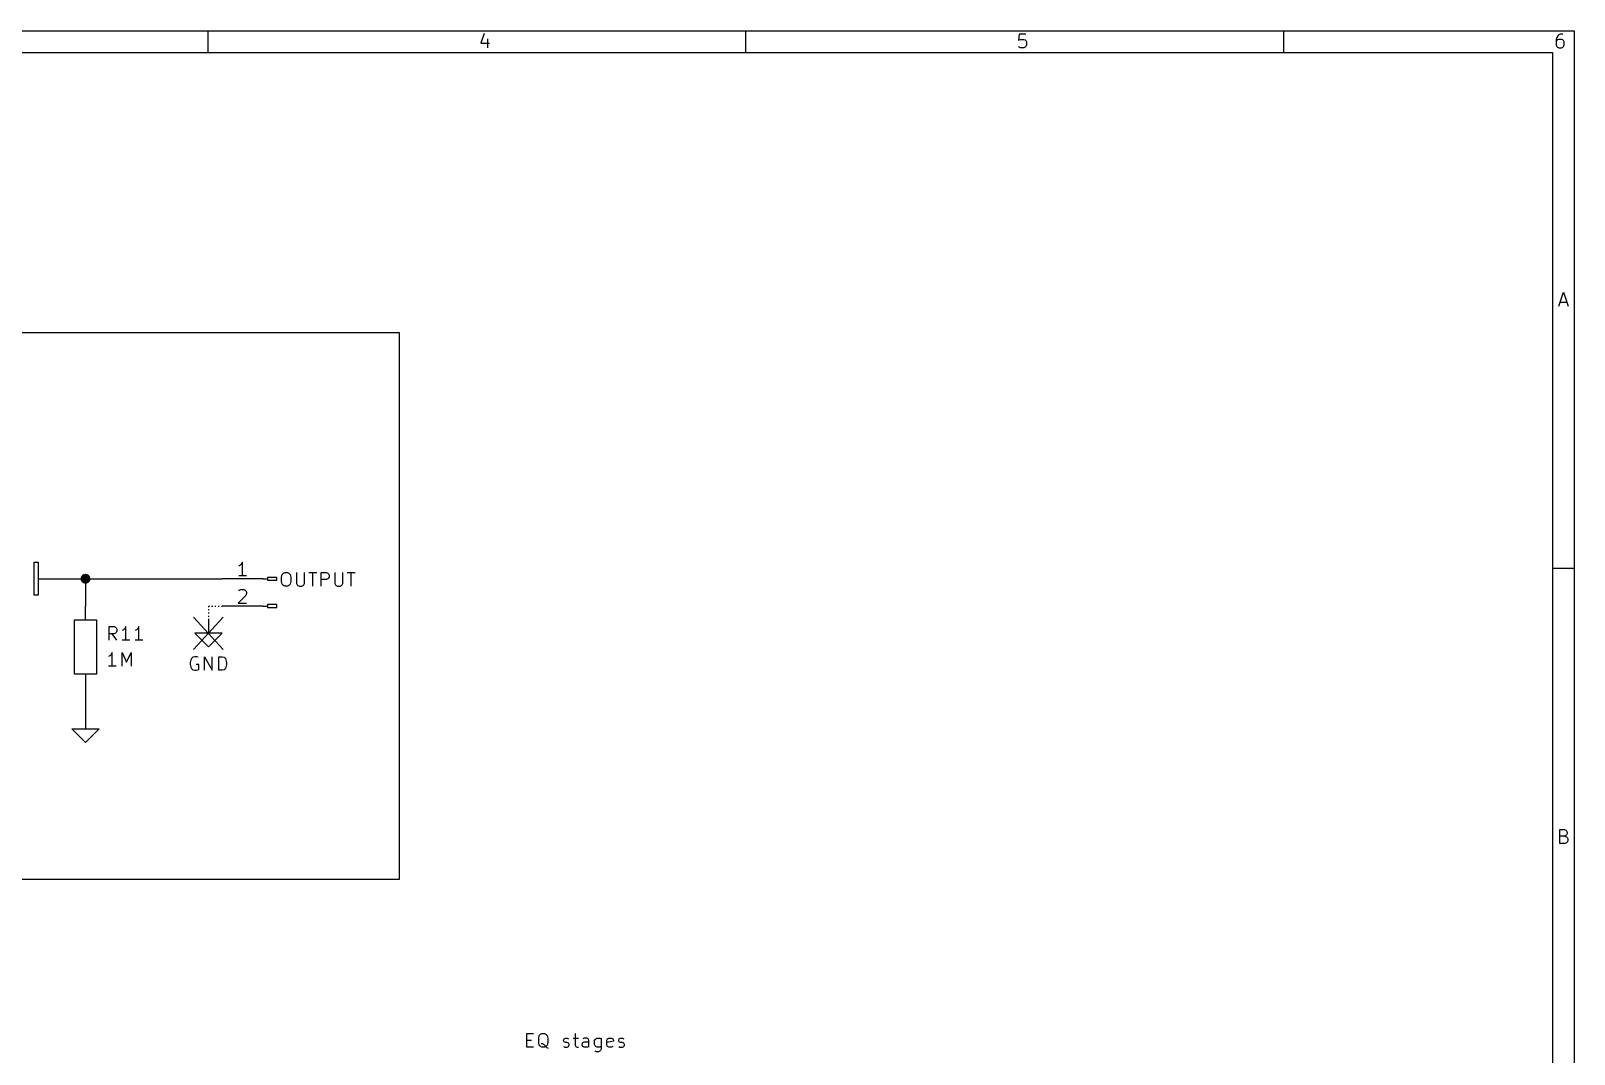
# Model space of a CAD drawing. Header units: millimetres. Extents: x 10 to 287, y -200 to -10.
# Drawn here: x 143.5 to 287, y -105.2 to -10 of the extents above; entities that cross this region are included whole.
import ezdxf

# ---------------------------------------------------------------- set-up
doc = ezdxf.new("R2010")
doc.units = ezdxf.units.MM
doc.linetypes.add('DOTTED', pattern=[0.2, 0, -0.2])
for name, color, linetype in [('BLACK', 250, 'CONTINUOUS'), ('DARKGRAY', 8, 'CONTINUOUS'), ('GRAYTHREE', 253, 'CONTINUOUS'), ('GREENSIXTYFIVE', 129, 'CONTINUOUS'), ('LIGHTBLUE', 172, 'CONTINUOUS'), ('LIGHTGREEN', 92, 'CONTINUOUS'), ('LIGHTRED', 12, 'CONTINUOUS'), ('PURERED', 1, 'CONTINUOUS'), ('RED', 14, 'CONTINUOUS')]:
    doc.layers.add(name, color=color, linetype=linetype)

msp = doc.modelspace()

# ---------------------------------------------------------------- linework, layer by layer
at = {"layer": 'BLACK', "linetype": 'CONTINUOUS'}
msp.add_line((148.59, -71.12), (148.59, -73.66), dxfattribs=at)
at = {"layer": 'DARKGRAY', "linetype": 'DOTTED'}
for q in [(161.29, -63.5), (160.02, -64.77)]:
    msp.add_line((160.02, -63.5), q, dxfattribs=at)
at = {"layer": 'GRAYTHREE', "linetype": 'CONTINUOUS'}
for p, q in [((160.02, -64.77), (160.02, -66.04)), ((160.02, -66.04), (158.75, -66.04)), ((158.75, -66.04), (160.02, -67.31)), ((160.02, -67.31), (161.29, -66.04)), ((161.29, -66.04), (160.02, -66.04)), ((158.387, -68.5147), (158.3266, -68.7566)), ((158.3266, -68.7566), (158.3266, -68.938)), ((158.4475, -68.3938), (158.387, -68.5147)), ((158.5685, -68.2728), (158.4475, -68.3938)), ((158.7499, -68.2123), (158.5685, -68.2728)), ((158.9313, -68.2123), (158.7499, -68.2123)), ((159.0523, -68.2728), (158.9313, -68.2123)), ((159.657, -69.4823), (159.657, -68.2123)), ((159.657, -68.2123), (160.3827, -69.4823)), ((160.3827, -69.4823), (160.3827, -68.2123)), ((160.9875, -69.4823), (160.9875, -68.2123)), ((160.9875, -68.2123), (161.2899, -68.2123)), ((161.2899, -68.2123), (161.4713, -68.2728)), ((161.4713, -68.2728), (161.5923, -68.3938)), ((161.5923, -68.3938), (161.6528, -68.5147)), ((161.6528, -68.5147), (161.7132, -68.7566)), ((161.7132, -68.7566), (161.7132, -68.938)), ((158.3266, -68.938), (158.387, -69.1799)), ((158.387, -69.1799), (158.4475, -69.3009)), ((158.4475, -69.3009), (158.5685, -69.4219)), ((158.5685, -69.4219), (158.7499, -69.4823)), ((158.7499, -69.4823), (158.8708, -69.4823)), ((159.1127, -68.938), (158.8708, -68.938)), ((158.8708, -69.4823), (159.0523, -69.4219)), ((159.0523, -69.4219), (159.1127, -69.3614)), ((159.1127, -69.3614), (159.1127, -68.938)), ((161.2899, -69.4823), (160.9875, -69.4823)), ((161.4713, -69.4219), (161.2899, -69.4823)), ((161.5923, -69.3009), (161.4713, -69.4219)), ((161.6528, -69.1799), (161.5923, -69.3009)), ((161.7132, -68.938), (161.6528, -69.1799))]:
    msp.add_line(p, q, dxfattribs=at)
at = {"layer": 'GREENSIXTYFIVE', "linetype": 'CONTINUOUS'}
for p, q in [((150.7815, -66.677), (150.7815, -65.407)), ((150.7815, -65.407), (151.2653, -65.407)), ((151.2653, -65.407), (151.3863, -65.4675)), ((151.3863, -65.4675), (151.4468, -65.528)), ((151.4468, -65.9513), (151.3863, -66.0118)), ((151.4468, -65.528), (151.5072, -65.6489)), ((151.5072, -65.8304), (151.4468, -65.9513)), ((151.5072, -65.6489), (151.5072, -65.8304)), ((152.112, -65.7094), (151.9911, -65.7699)), ((152.233, -65.5885), (152.112, -65.7094)), ((152.3539, -65.407), (152.233, -65.5885)), ((152.3539, -66.677), (152.3539, -65.407)), ((153.3215, -65.7094), (153.2006, -65.7699)), ((153.4425, -65.5885), (153.3215, -65.7094)), ((153.5634, -65.407), (153.4425, -65.5885)), ((153.5634, -66.677), (153.5634, -65.407)), ((151.2653, -66.0723), (150.7815, -66.0723)), ((151.5072, -66.677), (151.0839, -66.0723)), ((151.3863, -66.0118), (151.2653, -66.0723)), ((152.7168, -66.677), (151.9911, -66.677)), ((153.9263, -66.677), (153.2006, -66.677)), ((150.842, -68.1337), (150.7211, -68.1942)), ((150.963, -68.0128), (150.842, -68.1337)), ((151.0839, -67.8313), (150.963, -68.0128)), ((151.0839, -69.1013), (151.0839, -67.8313)), ((151.991, -69.1013), (151.991, -67.8313)), ((151.991, -67.8313), (152.4144, -68.7385)), ((152.4144, -68.7385), (152.8377, -67.8313)), ((152.8377, -67.8313), (152.8377, -69.1013)), ((151.4468, -69.1013), (150.7211, -69.1013)), ((189.6367, -104.5346), (189.6367, -103.2646)), ((189.6367, -103.2646), (190.2415, -103.2646)), ((190.9067, -103.3251), (191.0276, -103.2646)), ((191.0276, -103.2646), (191.2695, -103.2646)), ((191.2695, -103.2646), (191.3905, -103.3251)), ((194.1119, -103.2646), (194.1119, -104.3532)), ((189.6367, -103.8694), (190.0601, -103.8694)), ((190.2415, -104.5346), (189.6367, -104.5346)), ((190.7253, -103.688), (190.7857, -103.4461)), ((190.7253, -104.1113), (190.7253, -103.688)), ((190.7857, -104.3532), (190.7253, -104.1113)), ((190.7857, -103.4461), (190.9067, -103.3251)), ((190.9067, -104.4742), (190.7857, -104.3532)), ((191.0276, -104.5346), (190.9067, -104.4742)), ((191.0881, -104.2322), (190.9672, -104.2322)), ((191.2695, -104.5346), (191.0276, -104.5346)), ((191.2091, -104.2927), (191.0881, -104.2322)), ((191.3905, -104.4742), (191.2091, -104.2927)), ((191.3905, -104.4742), (191.2695, -104.5346)), ((191.3905, -103.3251), (191.5114, -103.4461)), ((191.5114, -104.3532), (191.3905, -104.4742)), ((191.5114, -104.5951), (191.3905, -104.4742)), ((191.5114, -103.4461), (191.5719, -103.688)), ((191.5719, -104.1113), (191.5114, -104.3532)), ((191.6324, -104.6556), (191.5114, -104.5951)), ((191.5719, -103.688), (191.5719, -104.1113)), ((193.0234, -103.8694), (193.0838, -103.7484)), ((193.0234, -103.9299), (193.0234, -103.8694)), ((193.0838, -104.0508), (193.0234, -103.9299)), ((193.0234, -104.4742), (193.1443, -104.5346)), ((193.0838, -103.7484), (193.2048, -103.688)), ((193.2048, -104.1113), (193.0838, -104.0508)), ((193.1443, -104.5346), (193.3862, -104.5346)), ((193.2048, -103.688), (193.3862, -103.688)), ((193.3862, -104.1113), (193.2048, -104.1113)), ((193.3862, -103.688), (193.5072, -103.7484)), ((193.5072, -104.1718), (193.3862, -104.1113)), ((193.3862, -104.5346), (193.5072, -104.4742)), ((193.5676, -104.2927), (193.5072, -104.1718)), ((193.5072, -104.4742), (193.5676, -104.3532)), ((193.5676, -104.3532), (193.5676, -104.2927)), ((193.9305, -103.688), (194.4143, -103.688)), ((194.1119, -104.3532), (194.1724, -104.4742)), ((194.1724, -104.4742), (194.2934, -104.5346)), ((194.2934, -104.5346), (194.4143, -104.5346)), ((194.7772, -104.2322), (194.8376, -104.1113)), ((194.7772, -104.3532), (194.7772, -104.2322)), ((194.8376, -104.4742), (194.7772, -104.3532)), ((194.9586, -103.688), (194.8376, -103.7484)), ((194.8376, -104.1113), (194.9586, -104.0508)), ((194.9586, -104.5346), (194.8376, -104.4742)), ((195.2005, -103.688), (194.9586, -103.688)), ((194.9586, -104.0508), (195.261, -104.0508)), ((195.261, -104.5346), (194.9586, -104.5346)), ((195.3214, -103.7484), (195.2005, -103.688)), ((195.261, -104.0508), (195.3819, -103.9903)), ((195.3819, -104.4742), (195.261, -104.5346)), ((195.3819, -103.8694), (195.3214, -103.7484)), ((195.3819, -104.5346), (195.3819, -103.8694)), ((195.9262, -103.9299), (195.9866, -103.8089)), ((195.9262, -104.2927), (195.9262, -103.9299)), ((195.9866, -104.4137), (195.9262, -104.2927)), ((195.9866, -103.8089), (196.0471, -103.7484)), ((196.0471, -104.4742), (195.9866, -104.4137)), ((196.0471, -103.7484), (196.1681, -103.688)), ((196.1681, -104.5346), (196.0471, -104.4742)), ((196.1681, -103.688), (196.41, -103.688)), ((196.41, -104.5346), (196.1681, -104.5346)), ((196.41, -103.688), (196.5309, -103.7484)), ((196.5309, -104.4742), (196.41, -104.5346)), ((196.5309, -104.7161), (196.4704, -104.837)), ((196.5309, -103.688), (196.5309, -104.7161)), ((197.0752, -103.8694), (197.1356, -103.7484)), ((197.0752, -104.3532), (197.0752, -103.8694)), ((197.6799, -103.9903), (197.0752, -104.1113)), ((197.1356, -104.4742), (197.0752, -104.3532)), ((197.1356, -103.7484), (197.2566, -103.688)), ((197.2566, -104.5346), (197.1356, -104.4742)), ((197.2566, -103.688), (197.4985, -103.688)), ((197.4985, -104.5346), (197.2566, -104.5346)), ((197.4985, -103.688), (197.6194, -103.7484)), ((197.6194, -104.4742), (197.4985, -104.5346)), ((197.6194, -103.7484), (197.6799, -103.8694)), ((197.6799, -103.8694), (197.6799, -103.9903)), ((198.1638, -103.8694), (198.2242, -103.7484)), ((198.1638, -103.9299), (198.1638, -103.8694)), ((198.2242, -104.0508), (198.1638, -103.9299)), ((198.1638, -104.4742), (198.2847, -104.5346)), ((198.2242, -103.7484), (198.3452, -103.688)), ((198.3452, -104.1113), (198.2242, -104.0508)), ((198.2847, -104.5346), (198.5266, -104.5346)), ((198.3452, -103.688), (198.5266, -103.688)), ((198.5266, -104.1113), (198.3452, -104.1113)), ((198.5266, -103.688), (198.6476, -103.7484)), ((198.6476, -104.1718), (198.5266, -104.1113)), ((198.5266, -104.5346), (198.6476, -104.4742)), ((198.708, -104.2927), (198.6476, -104.1718)), ((198.6476, -104.4742), (198.708, -104.3532)), ((198.708, -104.3532), (198.708, -104.2927)), ((196.1076, -104.958), (195.9866, -104.8975)), ((196.289, -104.958), (196.1076, -104.958)), ((196.41, -104.8975), (196.289, -104.958)), ((196.4704, -104.837), (196.41, -104.8975))]:
    msp.add_line(p, q, dxfattribs=at)
at = {"layer": 'LIGHTBLUE', "linetype": 'CONTINUOUS'}
for p, q in [((177.7999, -38.1), (38.1, -38.1)), ((177.7999, -88.8946), (177.7999, -38.1)), ((166.8235, -60.8013), (166.8839, -60.5594)), ((166.8235, -61.2246), (166.8235, -60.8013)), ((166.8839, -61.4665), (166.8235, -61.2246)), ((166.8839, -60.5594), (167.0049, -60.4384)), ((167.0049, -61.5875), (166.8839, -61.4665)), ((167.0049, -60.4384), (167.1258, -60.3779)), ((167.1258, -61.6479), (167.0049, -61.5875)), ((167.1258, -60.3779), (167.3677, -60.3779)), ((167.3677, -61.6479), (167.1258, -61.6479)), ((167.3677, -60.3779), (167.4887, -60.4384)), ((167.4887, -61.5875), (167.3677, -61.6479)), ((167.4887, -60.4384), (167.6096, -60.5594)), ((167.6096, -61.4665), (167.4887, -61.5875)), ((167.6096, -60.5594), (167.6701, -60.8013)), ((167.6701, -61.2246), (167.6096, -61.4665)), ((167.6701, -60.8013), (167.6701, -61.2246)), ((168.2144, -60.3779), (168.2144, -61.406)), ((168.2144, -61.406), (168.2749, -61.527)), ((168.2749, -61.527), (168.3354, -61.5875)), ((168.3354, -61.5875), (168.4563, -61.6479)), ((168.4563, -61.6479), (168.6982, -61.6479)), ((168.6982, -61.6479), (168.8192, -61.5875)), ((168.8192, -61.5875), (168.8797, -61.527)), ((168.8797, -61.527), (168.9401, -61.406)), ((168.9401, -61.406), (168.9401, -60.3779)), ((169.3635, -60.3779), (170.0892, -60.3779)), ((169.7264, -61.6479), (169.7264, -60.3779)), ((170.5125, -61.6479), (170.5125, -60.3779)), ((170.5125, -60.3779), (170.9963, -60.3779)), ((170.9963, -61.0432), (170.5125, -61.0432)), ((170.9963, -60.3779), (171.1173, -60.4384)), ((171.1173, -60.9827), (170.9963, -61.0432)), ((171.1173, -60.4384), (171.1778, -60.4989)), ((171.1778, -60.9222), (171.1173, -60.9827)), ((171.1778, -60.4989), (171.2382, -60.6198)), ((171.2382, -60.8013), (171.1778, -60.9222)), ((171.2382, -60.6198), (171.2382, -60.8013)), ((171.7825, -60.3779), (171.7825, -61.406)), ((171.7825, -61.406), (171.843, -61.527)), ((171.843, -61.527), (171.9035, -61.5875)), ((171.9035, -61.5875), (172.0244, -61.6479)), ((172.0244, -61.6479), (172.2663, -61.6479)), ((172.2663, -61.6479), (172.3873, -61.5875)), ((172.3873, -61.5875), (172.4478, -61.527)), ((172.4478, -61.527), (172.5082, -61.406)), ((172.5082, -61.406), (172.5082, -60.3779)), ((172.9316, -60.3779), (173.6573, -60.3779)), ((173.2945, -61.6479), (173.2945, -60.3779)), ((38.1, -88.8946), (177.7999, -88.8946))]:
    msp.add_line(p, q, dxfattribs=at)
at = {"layer": 'LIGHTGREEN', "linetype": 'CONTINUOUS'}
for p, q in [((146.05, -60.96), (148.59, -60.96)), ((148.59, -60.96), (161.29, -60.96)), ((148.59, -60.96), (148.59, -63.5))]:
    msp.add_line(p, q, dxfattribs=at)
at = {"layer": 'LIGHTGREEN', "const_width": 0.4572}
msp.add_lwpolyline([(148.3614, -60.96, 1), (148.8186, -60.96, 1)], format="xyb", close=True, dxfattribs=at)
at = {"layer": 'LIGHTRED', "linetype": 'CONTINUOUS'}
for p, q in [((162.9531, -59.7353), (162.8322, -59.7958)), ((163.0741, -59.6144), (162.9531, -59.7353)), ((163.195, -59.4329), (163.0741, -59.6144)), ((163.195, -60.7029), (163.195, -59.4329)), ((163.5579, -60.7029), (162.8322, -60.7029)), ((163.4974, -62.5172), (162.7717, -63.2429)), ((162.8322, -62.0939), (162.8926, -62.0334)), ((162.8926, -62.0334), (163.0136, -61.9729)), ((163.0136, -61.9729), (163.316, -61.9729)), ((163.316, -61.9729), (163.4369, -62.0334)), ((163.4369, -62.0334), (163.4974, -62.0939)), ((163.4974, -62.0939), (163.5579, -62.2148)), ((163.5579, -62.3358), (163.4974, -62.5172)), ((163.5579, -62.2148), (163.5579, -62.3358)), ((162.7717, -63.2429), (163.5579, -63.2429))]:
    msp.add_line(p, q, dxfattribs=at)
at = {"layer": 'PURERED', "linetype": 'CONTINUOUS'}
for p, q in [((158.6357, -64.5413), (161.4043, -67.5387)), ((161.4043, -64.5413), (158.6357, -67.5387))]:
    msp.add_line(p, q, dxfattribs=at)
at = {"layer": 'RED', "linetype": 'CONTINUOUS'}
for p, q in [((10, -10), (287.0022, -10)), ((160, -12), (160, -10)), ((210, -12), (210, -10)), ((260, -12), (260, -10)), ((287.0022, -10), (287.0022, -200.0072)), ((185.6557, -10.2318), (185.3462, -11.1603)), ((185.3462, -11.1603), (186.1509, -11.1603)), ((185.9652, -10.727), (185.9652, -11.5937)), ((235.4081, -10.2937), (235.3462, -10.9127)), ((235.3462, -10.9127), (235.4081, -10.8508)), ((235.4081, -11.5318), (235.3462, -11.4698)), ((236.0271, -10.2937), (235.4081, -10.2937)), ((235.4081, -10.8508), (235.5319, -10.7889)), ((235.5319, -10.7889), (235.8414, -10.7889)), ((235.8414, -10.7889), (235.9652, -10.8508)), ((235.9652, -10.8508), (236.0271, -10.9127)), ((236.0271, -11.4698), (235.9652, -11.5318)), ((236.0271, -10.9127), (236.089, -11.0365)), ((236.089, -11.346), (236.0271, -11.4698)), ((236.089, -11.0365), (236.089, -11.346)), ((285.4081, -10.6032), (285.3462, -10.8508)), ((285.3462, -10.8508), (285.3462, -11.346)), ((285.4081, -10.9127), (285.3462, -11.0365)), ((285.3462, -11.346), (285.4081, -11.4698)), ((285.5319, -10.4175), (285.4081, -10.6032)), ((285.47, -10.8508), (285.4081, -10.9127)), ((285.4081, -11.4698), (285.47, -11.5318)), ((285.5938, -10.7889), (285.47, -10.8508)), ((285.5938, -10.3556), (285.5319, -10.4175)), ((285.7176, -10.2937), (285.5938, -10.3556)), ((285.8414, -10.7889), (285.5938, -10.7889)), ((285.9652, -10.2937), (285.7176, -10.2937)), ((285.9652, -10.8508), (285.8414, -10.7889)), ((286.0271, -10.9127), (285.9652, -10.8508)), ((285.9652, -11.5318), (286.0271, -11.4698)), ((286.089, -11.0365), (286.0271, -10.9127)), ((286.0271, -11.4698), (286.089, -11.346)), ((286.089, -11.346), (286.089, -11.0365)), ((12, -12), (285.0022, -12)), ((235.5319, -11.5937), (235.4081, -11.5318)), ((235.8414, -11.5937), (235.5319, -11.5937)), ((235.9652, -11.5318), (235.8414, -11.5937)), ((285.0022, -12), (285.0022, -198.0072)), ((285.47, -11.5318), (285.5938, -11.5937)), ((285.5938, -11.5937), (285.8414, -11.5937)), ((285.8414, -11.5937), (285.9652, -11.5318)), ((285.5689, -35.5937), (286.0022, -34.2937)), ((286.0022, -34.2937), (286.4355, -35.5937)), ((285.6927, -35.2222), (286.3117, -35.2222)), ((143.8148, -62.484), (143.8148, -59.436)), ((143.8148, -59.436), (144.1958, -59.436)), ((144.1958, -59.436), (144.1958, -62.484)), ((287.0022, -60), (285.0022, -60)), ((144.1958, -60.96), (146.05, -60.96)), ((165.1, -60.96), (161.29, -60.96)), ((165.1, -60.96), (165.5064, -60.96)), ((165.5064, -60.833), (165.5064, -61.087)), ((166.37, -60.833), (165.5064, -60.833)), ((165.5064, -61.087), (166.37, -61.087)), ((166.37, -61.087), (166.37, -60.833)), ((144.1958, -62.484), (143.8148, -62.484)), ((148.59, -64.77), (148.59, -63.5)), ((165.1, -63.5), (161.29, -63.5)), ((165.1, -63.5), (165.5064, -63.5)), ((165.5064, -63.373), (165.5064, -63.627)), ((166.37, -63.373), (165.5064, -63.373)), ((165.5064, -63.627), (166.37, -63.627)), ((166.37, -63.627), (166.37, -63.373)), ((147.574, -69.85), (147.574, -64.77)), ((147.574, -64.77), (149.606, -64.77)), ((149.606, -64.77), (149.606, -69.85)), ((149.606, -69.85), (147.574, -69.85)), ((148.59, -69.85), (148.59, -71.12)), ((148.59, -73.66), (148.59, -74.93)), ((148.59, -76.2), (147.32, -74.93)), ((147.32, -74.93), (148.59, -74.93)), ((148.59, -74.93), (149.86, -74.93)), ((149.86, -74.93), (148.59, -76.2)), ((285.6617, -85.5937), (285.6617, -84.2937)), ((285.6617, -84.2937), (286.095, -84.2937)), ((286.095, -84.2937), (286.2188, -84.3556)), ((286.2188, -84.3556), (286.2807, -84.4175)), ((286.2807, -84.4175), (286.3426, -84.5413)), ((286.3426, -84.5413), (286.3426, -84.6651)), ((286.095, -84.9127), (285.6617, -84.9127)), ((286.1569, -85.5937), (285.6617, -85.5937)), ((286.2188, -84.8508), (286.095, -84.9127)), ((286.095, -84.9127), (286.2807, -84.9746)), ((286.2807, -85.5318), (286.1569, -85.5937)), ((286.2807, -84.7889), (286.2188, -84.8508)), ((286.3426, -84.6651), (286.2807, -84.7889)), ((286.2807, -84.9746), (286.3426, -85.0365)), ((286.3426, -85.4698), (286.2807, -85.5318)), ((286.3426, -85.0365), (286.4045, -85.1603)), ((286.4045, -85.346), (286.3426, -85.4698)), ((286.4045, -85.1603), (286.4045, -85.346))]:
    msp.add_line(p, q, dxfattribs=at)

doc.saveas('drawing.dxf')
